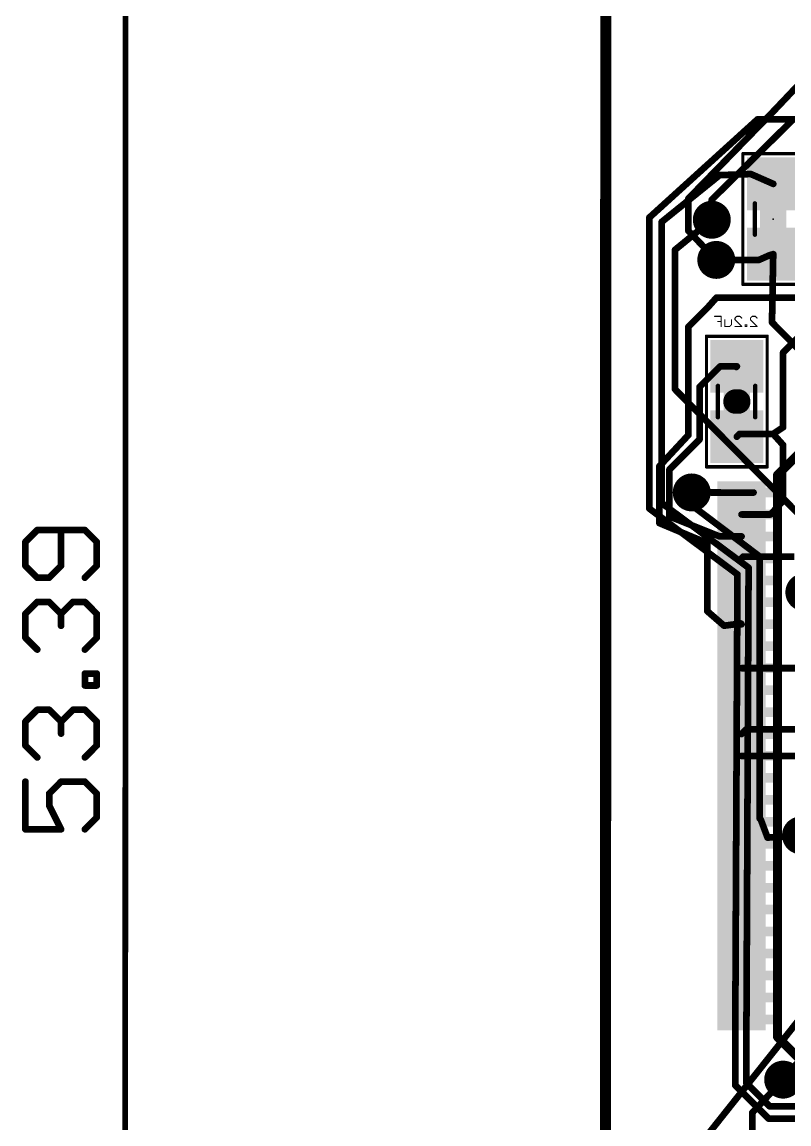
# Model space of a CAD drawing. Extents: x -10.2 to 81, y -3.9 to 69.4.
# Drawn here: x 33.94 to 51.42, y 25.18 to 50.27 of the extents above; entities that cross this region are included whole.
import ezdxf

# ---------------------------------------------------------------- set-up
doc = ezdxf.new("R2010")
doc.units = 0
for name, color, linetype in [('1', 22, 'CONTINUOUS'), ('16', 175, 'CONTINUOUS'), ('18', 82, 'CONTINUOUS'), ('20', 7, 'CONTINUOUS'), ('21', 253, 'CONTINUOUS'), ('22', 253, 'CONTINUOUS'), ('23', 7, 'CONTINUOUS'), ('24', 7, 'CONTINUOUS'), ('28', 253, 'CONTINUOUS'), ('29', 253, 'CONTINUOUS'), ('30', 253, 'CONTINUOUS'), ('31', 253, 'CONTINUOUS'), ('32', 253, 'CONTINUOUS'), ('35', 253, 'CONTINUOUS'), ('36', 253, 'CONTINUOUS'), ('39', 22, 'CONTINUOUS'), ('40', 175, 'CONTINUOUS'), ('44', 253, 'CONTINUOUS'), ('51', 253, 'CONTINUOUS'), ('52', 253, 'CONTINUOUS')]:
    doc.layers.add(name, color=color, linetype=linetype)

# ---------------------------------------------------------------- blocks, each defined once
blk = doc.blocks.new('RECT')
blk.add_solid([(-0.5, -0.5), (0.5, -0.5), (-0.5, 0.5), (0.5, 0.5)])
blk = doc.blocks.new('ROUNDV')
at = {"const_width": 0.5}
blk.add_lwpolyline([(0, -0.25, 1), (0, 0.25, 1), (0, -0.25)], format="xyb", dxfattribs=at)

msp = doc.modelspace()

# ---------------------------------------------------------------- linework, layer by layer
at = {"layer": '1', "const_width": 0.1524}
for points in [[(47.2313, 8.2931), (47.2796, 61.656)], [(48.2346, 45.8216), (50.6984, 48.0568)], [(50.6984, 48.0568), (59.5122, 48.0568)], [(48.514, 45.72), (49.8348, 46.7868)], [(49.8348, 46.7868), (50.546, 46.8122)], [(50.546, 46.8122), (51.0579, 46.5877)], [(48.2346, 39.1922), (48.2346, 45.8216)], [(48.514, 45.72), (48.514, 39.3192)], [(48.8188, 45.085), (49.657, 45.7708)], [(48.8188, 41.91), (48.8188, 45.085)], [(50.732, 44.8564), (49.7586, 44.8564)], [(50.9606, 44.958), (50.732, 44.8564)], [(50.9606, 44.958), (51.0579, 44.9877)], [(51.0286, 43.434), (51.054, 44.8569)], [(51.054, 44.8569), (51.0579, 44.9877)], [(55.3282, 39.0836), (51.0286, 43.434)], [(54.2439, 36.4341), (48.8188, 41.91)], [(49.1998, 39.2684), (49.1998, 39.5605)], [(48.2346, 39.1922), (50.2412, 37.6936)], [(48.514, 39.3192), (50.4952, 37.846)], [(50.7492, 38.1), (49.1998, 39.2684)], [(50.7492, 32.131), (50.7492, 38.1)], [(50.4952, 37.846), (50.4444, 27.0256)], [(50.2412, 37.6936), (50.1904, 27.0256)], [(50.7746, 32.1056), (50.7492, 32.131)], [(50.7746, 32.1056), (50.927, 31.6992)], [(50.927, 31.6992), (51.689, 31.75)], [(51.2826, 26.1874), (52.1335, 27.178)], [(50.1904, 26.0604), (50.1904, 27.0256)], [(50.4444, 26.1112), (50.4444, 27.0256)], [(50.9524, 25.2984), (50.1904, 26.0604)], [(50.9778, 25.5778), (50.4444, 26.1112)], [(54.7497, 25.5778), (50.9778, 25.5778)], [(50.9524, 25.2984), (54.6608, 25.2984)]]:
    msp.add_lwpolyline(points, dxfattribs=at)
at = {"layer": '1', "const_width": 0.0762}
for points in [[(50.6984, 48.0949, 1), (50.6984, 48.0187)], [(50.724, 48.0286, 1), (50.6728, 48.085)], [(49.8334, 46.8249, 1), (49.8362, 46.7487)], [(49.8587, 46.7572, 1), (49.8109, 46.8164)], [(50.5613, 46.8471, 1), (50.5307, 46.7773)], [(50.5474, 46.7741, 1), (50.5446, 46.8503)], [(51.0426, 46.5529, 1), (51.0732, 46.6226)], [(48.2727, 45.8216, 1), (48.1965, 45.8216)], [(48.209, 45.8498, 1), (48.2602, 45.7934)], [(48.5521, 45.72, 1), (48.4759, 45.72)], [(48.4901, 45.7496, 1), (48.5379, 45.6904)], [(49.6811, 45.7413, 1), (49.6329, 45.8003)], [(48.8569, 45.085, 1), (48.7807, 45.085)], [(48.7947, 45.1145, 1), (48.8429, 45.0555)], [(49.7586, 44.8945, 1), (49.7586, 44.8183)], [(50.7165, 44.8912, 1), (50.7475, 44.8216)], [(50.732, 44.8183, 1), (50.732, 44.8945)], [(50.9495, 44.9944, 1), (50.9718, 44.9216)], [(50.9761, 44.9232, 1), (50.9451, 44.9928)], [(51.0921, 44.8562, 1), (51.0159, 44.8576)], [(51.096, 44.9866, 1), (51.0198, 44.9889)], [(51.069, 44.9513, 1), (51.0467, 45.0242)], [(51.0159, 44.858, 1), (51.0921, 44.8557)], [(51.0557, 43.4608, 1), (51.0015, 43.4072)], [(50.9905, 43.4347, 1), (51.0667, 43.4333)], [(48.8459, 41.9368, 1), (48.7917, 41.8832)], [(48.7807, 41.91, 1), (48.8569, 41.91)], [(49.2379, 39.5605, 1), (49.1617, 39.5605)], [(48.2574, 39.2227, 1), (48.2118, 39.1617)], [(48.1965, 39.1922, 1), (48.2727, 39.1922)], [(48.5367, 39.3498, 1), (48.4913, 39.2886)], [(48.4759, 39.3192, 1), (48.5521, 39.3192)], [(49.2227, 39.2988, 1), (49.1769, 39.238)], [(49.1617, 39.2684, 1), (49.2379, 39.2684)], [(50.7873, 38.1, 1), (50.7111, 38.1)], [(50.7263, 38.0696, 1), (50.7721, 38.1304)], [(50.5333, 37.8458, 1), (50.4571, 37.8462)], [(50.4725, 37.8154, 1), (50.5179, 37.8766)], [(50.2793, 37.6934, 1), (50.2031, 37.6938)], [(50.2184, 37.6631, 1), (50.264, 37.7241)], [(50.7111, 32.131, 1), (50.7873, 32.131)], [(50.7761, 32.1579, 1), (50.7223, 32.1041)], [(50.8103, 32.119, 1), (50.7389, 32.0922)], [(50.7477, 32.0787, 1), (50.8015, 32.1325)], [(50.9245, 31.7372, 1), (50.9295, 31.6612)], [(50.8913, 31.6858, 1), (50.9627, 31.7126)], [(50.2285, 27.0256, 1), (50.1523, 27.0256)], [(50.1523, 27.0258, 1), (50.2285, 27.0254)], [(50.4825, 27.0256, 1), (50.4063, 27.0256)], [(50.4063, 27.0258, 1), (50.4825, 27.0254)], [(50.2173, 26.0873, 1), (50.1635, 26.0335)], [(50.4063, 26.1112, 1), (50.4825, 26.1112)], [(50.4713, 26.1381, 1), (50.4175, 26.0843)], [(51.2537, 26.2122, 1), (51.3115, 26.1626)], [(50.1523, 26.0604, 1), (50.2285, 26.0604)], [(50.9778, 25.6159, 1), (50.9778, 25.5397)], [(50.9509, 25.5509, 1), (51.0047, 25.6047)], [(50.9524, 25.3365, 1), (50.9524, 25.2603)], [(50.9255, 25.2715, 1), (50.9793, 25.3253)]]:
    msp.add_lwpolyline(points, format="xyb", dxfattribs=at)
at = {"layer": '16', "const_width": 0.1524}
for points in [[(47.244, 9.398), (47.244, 61.722)], [(51.0794, 48.26), (52.5018, 49.7586)], [(49.1236, 46.2534), (51.0794, 48.26)], [(49.657, 46.228), (51.5366, 48.0822)], [(49.1236, 45.5168), (49.1236, 46.2534)], [(49.657, 45.7708), (49.657, 46.228)], [(49.7586, 44.8564), (49.1236, 45.5168)], [(49.5611, 43.7699), (49.7643, 43.9985)], [(54.7319, 43.9985), (49.7643, 43.9985)], [(49.1236, 43.3324), (49.5611, 43.7699)], [(49.1236, 40.8686), (49.1236, 43.3324)], [(51.2826, 42.7482), (51.7906, 43.2562)], [(51.2826, 41.0464), (51.2826, 42.7482)], [(49.3776, 41.9608), (49.8478, 42.431)], [(49.8478, 42.431), (50.2282, 42.431)], [(50.2152, 42.418), (50.2282, 42.431)], [(49.3776, 40.767), (49.3776, 41.9608)], [(48.4632, 40.1574), (49.1236, 40.8686)], [(50.2912, 40.894), (50.2282, 40.831)], [(51.054, 40.894), (50.2912, 40.894)], [(51.2826, 41.0464), (51.054, 40.894)], [(51.2826, 40.64), (51.054, 40.894)], [(48.6918, 40.0812), (49.3776, 40.767)], [(51.2826, 39.37), (51.2826, 40.64)], [(48.4632, 40.1574), (48.4632, 38.862)], [(48.6918, 39.0144), (48.6918, 40.0812)], [(50.0867, 39.5584), (49.1998, 39.5605)], [(50.3347, 39.5584), (50.0867, 39.5584)], [(50.3347, 39.5584), (50.6074, 39.5584)], [(50.9964, 39.0584), (51.2826, 39.37)], [(49.5554, 38.4048), (48.4632, 38.862)], [(49.8336, 38.5584), (48.6918, 39.0144)], [(50.3347, 39.0584), (50.9964, 39.0584)], [(49.5554, 36.8554), (49.5554, 38.4048)], [(50.3347, 38.5584), (49.8336, 38.5584)], [(50.3764, 38.1), (50.3347, 38.0584)], [(51.5366, 38.1), (50.3764, 38.1)], [(49.9364, 36.5252), (49.5554, 36.8554)], [(50.3171, 36.576), (49.9364, 36.5252)], [(50.3171, 36.576), (50.3347, 36.5584)], [(50.3347, 35.5584), (51.9446, 35.5584)], [(50.4394, 34.163), (50.3347, 34.0584)], [(52.0954, 34.163), (50.4394, 34.163)], [(50.3347, 33.5584), (52.3544, 33.5584)], [(53.467, 29.845), (49.53, 24.892)], [(50.5769, 25.4309), (51.2826, 26.1874)], [(50.5769, 23.8805), (50.5769, 25.4309)]]:
    msp.add_lwpolyline(points, dxfattribs=at)
at = {"layer": '16', "const_width": 0.0762}
for points in [[(51.0518, 48.2862, 1), (51.107, 48.2338)], [(51.1067, 48.2334, 1), (51.0521, 48.2866)], [(49.1617, 46.2534, 1), (49.0855, 46.2534)], [(49.0963, 46.28, 1), (49.1509, 46.2268)], [(49.6951, 46.228, 1), (49.6189, 46.228)], [(49.6302, 46.2551, 1), (49.6838, 46.2009)], [(49.6189, 45.7708, 1), (49.6951, 45.7708)], [(49.1511, 45.5432, 1), (49.0961, 45.4904)], [(49.0855, 45.5168, 1), (49.1617, 45.5168)], [(49.7311, 44.83, 1), (49.7861, 44.8828)], [(49.7643, 44.0366, 1), (49.7643, 43.9604)], [(49.7928, 43.9732, 1), (49.7358, 44.0238)], [(49.5326, 43.7952, 1), (49.5896, 43.7446)], [(49.588, 43.7429, 1), (49.5341, 43.7968)], [(49.1617, 43.3324, 1), (49.0855, 43.3324)], [(49.0967, 43.3593, 1), (49.1505, 43.3055)], [(51.3207, 42.7482, 1), (51.2445, 42.7482)], [(51.2557, 42.7751, 1), (51.3095, 42.7213)], [(49.8478, 42.4691, 1), (49.8478, 42.3929)], [(49.8747, 42.404, 1), (49.8208, 42.4579)], [(50.1883, 42.4449, 1), (50.2421, 42.3911)], [(50.2551, 42.404, 1), (50.2012, 42.4579)], [(50.2282, 42.3929, 1), (50.2282, 42.4691)], [(49.4157, 41.9608, 1), (49.3395, 41.9608)], [(49.3507, 41.9877, 1), (49.4045, 41.9339)], [(49.1515, 40.8427, 1), (49.0957, 40.8945)], [(50.2912, 40.9321, 1), (50.2912, 40.8559)], [(50.3181, 40.8671, 1), (50.2643, 40.9209)], [(51.0823, 40.9195, 1), (51.0257, 40.8685)], [(51.0329, 40.9257, 1), (51.0751, 40.8623)], [(51.054, 40.8559, 1), (51.054, 40.9321)], [(51.2445, 41.0464, 1), (51.3207, 41.0464)], [(51.3037, 41.0147, 1), (51.2615, 41.0781)], [(49.0855, 40.8686, 1), (49.1617, 40.8686)], [(49.3395, 40.767, 1), (49.4157, 40.767)], [(49.4045, 40.7401, 1), (49.3507, 40.7939)], [(50.2012, 40.8579, 1), (50.2551, 40.804)], [(51.3207, 40.64, 1), (51.2445, 40.64)], [(51.2543, 40.6145, 1), (51.3109, 40.6655)], [(48.5013, 40.1574, 1), (48.4251, 40.1574)], [(48.4353, 40.1833, 1), (48.4911, 40.1315)], [(48.7299, 40.0812, 1), (48.6537, 40.0812)], [(48.6649, 40.1081, 1), (48.7187, 40.0543)], [(49.1999, 39.5986, 1), (49.1997, 39.5224)], [(50.0867, 39.5965, 1), (50.0867, 39.5203)], [(50.0866, 39.5203, 1), (50.0868, 39.5965)], [(50.3347, 39.5965, 1), (50.3347, 39.5203)], [(50.3347, 39.5203, 1), (50.3347, 39.5965)], [(50.6074, 39.5203, 1), (50.6074, 39.5965)], [(51.2445, 39.37, 1), (51.3207, 39.37)], [(51.3107, 39.3442, 1), (51.2545, 39.3958)], [(48.4779, 38.8971, 1), (48.4485, 38.8269)], [(48.4251, 38.862, 1), (48.5013, 38.862)], [(48.7059, 39.0498, 1), (48.6777, 38.979)], [(48.6537, 39.0144, 1), (48.7299, 39.0144)], [(50.3347, 39.0965, 1), (50.3347, 39.0203)], [(50.9683, 39.0842, 1), (51.0244, 39.0326)], [(50.9964, 39.0203, 1), (50.9964, 39.0965)], [(49.5935, 38.4048, 1), (49.5173, 38.4048)], [(49.5407, 38.3697, 1), (49.5701, 38.4399)], [(49.8336, 38.5965, 1), (49.8336, 38.5203)], [(49.8195, 38.523, 1), (49.8477, 38.5938)], [(50.3347, 38.5203, 1), (50.3347, 38.5965)], [(50.3764, 38.1381, 1), (50.3764, 38.0619)], [(50.4033, 38.0731, 1), (50.3494, 38.1269)], [(50.3078, 38.0853, 1), (50.3617, 38.0314)], [(49.5804, 36.8842, 1), (49.5304, 36.8266)], [(49.5173, 36.8554, 1), (49.5935, 36.8554)], [(50.3441, 36.6029, 1), (50.2902, 36.5491)], [(50.3222, 36.5382, 1), (50.3121, 36.6138)], [(49.9314, 36.563, 1), (49.9414, 36.4874)], [(49.9114, 36.4964, 1), (49.9614, 36.554)], [(50.3078, 36.5314, 1), (50.3617, 36.5853)], [(50.3347, 35.5965, 1), (50.3347, 35.5203)], [(50.4394, 34.2011, 1), (50.4394, 34.1249)], [(50.4663, 34.1361, 1), (50.4124, 34.1899)], [(50.3078, 34.0853, 1), (50.3617, 34.0314)], [(50.3347, 33.5965, 1), (50.3347, 33.5203)], [(51.3105, 26.1614, 1), (51.2547, 26.2134)], [(50.615, 25.4309, 1), (50.5388, 25.4309)], [(50.5491, 25.4569, 1), (50.6048, 25.405)]]:
    msp.add_lwpolyline(points, format="xyb", dxfattribs=at)
at = {"layer": '20'}
for points, const_width in [([(47.244, 61.6966), (47.2313, 8.3058)], 0.254), ([(36.3017, 61.6342), (36.2891, 8.3734)], 0.13), ([(47.498, 59.817), (47.498, 9.906)], 0.001), ([(34.2881, 38.7038), (34.0169, 38.4327)], 0.1524), ([(35.3728, 38.7038), (34.2881, 38.7038)], 0.1524), ([(34.8304, 37.8903), (34.8304, 38.7038)], 0.1524), ([(35.6439, 38.4327), (35.3728, 38.7038)], 0.1524), ([(34.0169, 38.4327), (34.0169, 37.8903)], 0.1524), ([(35.6439, 37.8903), (35.6439, 38.4327)], 0.1524), ([(34.0169, 37.8903), (34.2881, 37.6192)], 0.1524), ([(34.5593, 37.6192), (34.8304, 37.8903)], 0.1524), ([(35.3728, 37.6192), (35.6439, 37.8903)], 0.1524), ([(34.2881, 37.6192), (34.5593, 37.6192)], 0.1524), ([(34.0169, 36.7955), (34.2881, 37.0667)], 0.1524), ([(34.2881, 37.0667), (34.5593, 37.0667)], 0.1524), ([(34.5593, 37.0667), (34.8304, 36.7955)], 0.1524), ([(34.8304, 36.7955), (35.1016, 37.0667)], 0.1524), ([(35.1016, 37.0667), (35.3728, 37.0667)], 0.1524), ([(35.3728, 37.0667), (35.6439, 36.7955)], 0.1524), ([(34.0169, 36.2532), (34.0169, 36.7955)], 0.1524), ([(34.8304, 36.7955), (34.8304, 36.5244)], 0.1524), ([(35.6439, 36.7955), (35.6439, 36.2532)], 0.1524), ([(34.2881, 35.982), (34.0169, 36.2532)], 0.1524), ([(35.6439, 36.2532), (35.3728, 35.982)], 0.1524), ([(35.3728, 35.1635), (35.3728, 35.4346)], 0.1524), ([(35.3728, 35.4346), (35.6439, 35.4346)], 0.1524), ([(35.6439, 35.4346), (35.6439, 35.1635)], 0.1524), ([(35.6439, 35.1635), (35.3728, 35.1635)], 0.1524), ([(34.0169, 34.3398), (34.2881, 34.611)], 0.1524), ([(34.2881, 34.611), (34.5593, 34.611)], 0.1524), ([(34.5593, 34.611), (34.8304, 34.3398)], 0.1524), ([(34.8304, 34.3398), (35.1016, 34.611)], 0.1524), ([(35.1016, 34.611), (35.3728, 34.611)], 0.1524), ([(35.3728, 34.611), (35.6439, 34.3398)], 0.1524), ([(34.0169, 33.7975), (34.0169, 34.3398)], 0.1524), ([(34.8304, 34.3398), (34.8304, 34.0686)], 0.1524), ([(35.6439, 34.3398), (35.6439, 33.7975)], 0.1524), ([(34.2881, 33.5263), (34.0169, 33.7975)], 0.1524), ([(35.6439, 33.7975), (35.3728, 33.5263)], 0.1524), ([(34.0169, 32.9738), (34.0169, 31.8891)], 0.1524), ([(34.5593, 32.7026), (34.8304, 32.9738)], 0.1524), ([(34.8304, 32.9738), (35.3728, 32.9738)], 0.1524), ([(35.3728, 32.9738), (35.6439, 32.7026)], 0.1524), ([(34.5593, 32.4315), (34.5593, 32.7026)], 0.1524), ([(35.6439, 32.7026), (35.6439, 32.1603)], 0.1524), ([(34.8304, 31.8891), (34.5593, 32.4315)], 0.1524), ([(35.6439, 32.1603), (35.3728, 31.8891)], 0.1524), ([(34.0169, 31.8891), (34.8304, 31.8891)], 0.1524)]:
    msp.add_lwpolyline(points, dxfattribs=dict(at, const_width=const_width))
at = {"layer": '20', "const_width": 0.0762}
for points in [[(34.2881, 38.7419, 1), (34.2881, 38.6657)], [(34.3151, 38.6769, 1), (34.2612, 38.7308)], [(34.8685, 38.7038, 1), (34.7923, 38.7038)], [(35.3997, 38.7308, 1), (35.3458, 38.6769)], [(35.3728, 38.6657, 1), (35.3728, 38.7419)], [(34.055, 38.4327, 1), (33.9788, 38.4327)], [(33.99, 38.4596, 1), (34.0439, 38.4057)], [(35.682, 38.4327, 1), (35.6058, 38.4327)], [(35.617, 38.4057, 1), (35.6709, 38.4596)], [(34.0439, 37.9173, 1), (33.99, 37.8634)], [(33.9788, 37.8903, 1), (34.055, 37.8903)], [(34.7923, 37.8903, 1), (34.8685, 37.8903)], [(34.8574, 37.8634, 1), (34.8035, 37.9173)], [(35.6058, 37.8903, 1), (35.682, 37.8903)], [(35.6709, 37.8634, 1), (35.617, 37.9173)], [(34.2881, 37.6573, 1), (34.2881, 37.5811)], [(34.2612, 37.5922, 1), (34.3151, 37.6461)], [(34.5323, 37.6461, 1), (34.5862, 37.5922)], [(34.5593, 37.5811, 1), (34.5593, 37.6573)], [(35.3458, 37.6461, 1), (35.3997, 37.5922)], [(34.2881, 37.1048, 1), (34.2881, 37.0286)], [(34.3151, 37.0397, 1), (34.2612, 37.0936)], [(34.5862, 37.0936, 1), (34.5323, 37.0397)], [(34.5593, 37.0286, 1), (34.5593, 37.1048)], [(35.1016, 37.1048, 1), (35.1016, 37.0286)], [(35.1285, 37.0397, 1), (35.0747, 37.0936)], [(35.3997, 37.0936, 1), (35.3458, 37.0397)], [(35.3728, 37.0286, 1), (35.3728, 37.1048)], [(34.055, 36.7955, 1), (33.9788, 36.7955)], [(33.99, 36.8225, 1), (34.0439, 36.7686)], [(34.8685, 36.7955, 1), (34.7923, 36.7955)], [(34.8035, 36.8225, 1), (34.8574, 36.7686)], [(34.8035, 36.7686, 1), (34.8574, 36.8225)], [(35.682, 36.7955, 1), (35.6058, 36.7955)], [(35.617, 36.7686, 1), (35.6709, 36.8225)], [(34.7923, 36.5244, 1), (34.8685, 36.5244)], [(34.0439, 36.2801, 1), (33.99, 36.2262)], [(33.9788, 36.2532, 1), (34.055, 36.2532)], [(35.6058, 36.2532, 1), (35.682, 36.2532)], [(35.6709, 36.2262, 1), (35.617, 36.2801)], [(34.2612, 35.9551, 1), (34.3151, 36.009)], [(35.3458, 36.009, 1), (35.3997, 35.9551)], [(35.4109, 35.4346, 1), (35.3347, 35.4346)], [(35.3728, 35.4727, 1), (35.3728, 35.3965)], [(35.682, 35.4346, 1), (35.6058, 35.4346)], [(35.6439, 35.3965, 1), (35.6439, 35.4727)], [(35.3728, 35.2016, 1), (35.3728, 35.1254)], [(35.3347, 35.1635, 1), (35.4109, 35.1635)], [(35.6058, 35.1635, 1), (35.682, 35.1635)], [(35.6439, 35.1254, 1), (35.6439, 35.2016)], [(34.2881, 34.6491, 1), (34.2881, 34.5729)], [(34.3151, 34.584, 1), (34.2612, 34.6379)], [(34.5862, 34.6379, 1), (34.5323, 34.584)], [(34.5593, 34.5729, 1), (34.5593, 34.6491)], [(35.1016, 34.6491, 1), (35.1016, 34.5729)], [(35.1285, 34.584, 1), (35.0747, 34.6379)], [(35.3997, 34.6379, 1), (35.3458, 34.584)], [(35.3728, 34.5729, 1), (35.3728, 34.6491)], [(34.055, 34.3398, 1), (33.9788, 34.3398)], [(33.99, 34.3667, 1), (34.0439, 34.3128)], [(34.8685, 34.3398, 1), (34.7923, 34.3398)], [(34.8035, 34.3667, 1), (34.8574, 34.3128)], [(34.8035, 34.3128, 1), (34.8574, 34.3667)], [(35.682, 34.3398, 1), (35.6058, 34.3398)], [(35.617, 34.3128, 1), (35.6709, 34.3667)], [(34.7923, 34.0686, 1), (34.8685, 34.0686)], [(34.0439, 33.8244, 1), (33.99, 33.7705)], [(33.9788, 33.7975, 1), (34.055, 33.7975)], [(35.6058, 33.7975, 1), (35.682, 33.7975)], [(35.6709, 33.7705, 1), (35.617, 33.8244)], [(34.2612, 33.4994, 1), (34.3151, 33.5532)], [(35.3458, 33.5532, 1), (35.3997, 33.4994)], [(34.055, 32.9738, 1), (33.9788, 32.9738)], [(34.8304, 33.0119, 1), (34.8304, 32.9357)], [(34.8574, 32.9469, 1), (34.8035, 33.0007)], [(35.3997, 33.0007, 1), (35.3458, 32.9469)], [(35.3728, 32.9357, 1), (35.3728, 33.0119)], [(34.5323, 32.7296, 1), (34.5862, 32.6757)], [(34.5974, 32.7026, 1), (34.5212, 32.7026)], [(35.682, 32.7026, 1), (35.6058, 32.7026)], [(35.617, 32.6757, 1), (35.6709, 32.7296)], [(34.5934, 32.4485, 1), (34.5252, 32.4144)], [(34.5212, 32.4315, 1), (34.5974, 32.4315)], [(35.6058, 32.1603, 1), (35.682, 32.1603)], [(35.6709, 32.1334, 1), (35.617, 32.1872)], [(34.0169, 31.9272, 1), (34.0169, 31.851)], [(33.9788, 31.8891, 1), (34.055, 31.8891)], [(34.7964, 31.8721, 1), (34.8645, 31.9062)], [(34.8304, 31.851, 1), (34.8304, 31.9272)], [(35.3458, 31.9161, 1), (35.3997, 31.8622)]]:
    msp.add_lwpolyline(points, format="xyb", dxfattribs=at)
at = {"layer": '21', "const_width": 0.0508}
for points in [[(50.3579, 44.2877), (50.3579, 47.2877)], [(50.3579, 47.2877), (51.7579, 47.2877)], [(51.7579, 44.2877), (50.3579, 44.2877)]]:
    msp.add_lwpolyline(points, dxfattribs=at)
at = {"layer": '21', "const_width": 0.0254}
for points in [[(50.3706, 47.2877, 1), (50.3452, 47.2877)], [(50.3579, 47.3004, 1), (50.3579, 47.275)], [(50.3579, 44.3004, 1), (50.3579, 44.275)], [(50.3452, 44.2877, 1), (50.3706, 44.2877)]]:
    msp.add_lwpolyline(points, format="xyb", dxfattribs=at)
at = {"layer": '22'}
for points, const_width in [([(49.5282, 43.1437, 1), (49.5282, 43.1182)], 0.0254), ([(49.5409, 43.1309, 1), (49.5155, 43.1309)], 0.0254), ([(50.9409, 43.1309, 1), (50.9155, 43.1309)], 0.0254), ([(50.9282, 43.1182, 1), (50.9282, 43.1437)], 0.0254), ([(50.1977, 41.7706, 1), (50.1977, 41.4913)], 0.2794), ([(50.2587, 41.4913, 1), (50.2587, 41.7706)], 0.2794), ([(49.5282, 40.1437, 1), (49.5282, 40.1182)], 0.0254), ([(50.9282, 40.1182, 1), (50.9282, 40.1437)], 0.0254), ([(49.5155, 40.1309, 1), (49.5409, 40.1309)], 0.0254), ([(50.9155, 40.1309, 1), (50.9409, 40.1309)], 0.0254), ([(51.2055, 39.9584, 1), (51.1039, 39.9584)], 0.1016), ([(51.1188, 39.9943, 1), (51.1907, 39.9225)], 0.1016), ([(51.1907, 27.1943, 1), (51.1188, 27.1225)], 0.1016), ([(51.1039, 27.1584, 1), (51.2055, 27.1584)], 0.1016)]:
    msp.add_lwpolyline(points, format="xyb", dxfattribs=dict(at, const_width=const_width))
for points, const_width in [([(49.5282, 43.1309), (49.5282, 40.1309)], 0.0508), ([(50.9282, 43.1309), (49.5282, 43.1309)], 0.0508), ([(50.9282, 40.1309), (50.9282, 43.1309)], 0.0508), ([(50.1977, 41.6309), (50.2587, 41.6309)], 0.5588), ([(51.6547, 40.4584), (51.1547, 39.9584)], 0.2032), ([(49.5282, 40.1309), (50.9282, 40.1309)], 0.0508), ([(51.1547, 27.1584), (51.1547, 39.9584)], 0.2032), ([(51.6547, 26.6584), (51.1547, 27.1584)], 0.2032)]:
    msp.add_lwpolyline(points, dxfattribs=dict(at, const_width=const_width))
at = {"layer": '23'}
msp.add_point((51.0579, 45.7877), dxfattribs=at)
at = {"layer": '24'}
msp.add_point((50.2282, 41.6309), dxfattribs=at)
at = {"layer": '28', "const_width": 0.0254}
for points in [[(49.8709, 43.5704), (49.7183, 43.5704)], [(49.8709, 43.456), (49.7946, 43.456)], [(49.8709, 43.3416), (49.8709, 43.5704)], [(49.9522, 43.3416), (49.9522, 43.4941)], [(50.1047, 43.4941), (50.1047, 43.3797)], [(50.1861, 43.5322), (50.2242, 43.5704)], [(50.1861, 43.4941), (50.1861, 43.5322)], [(50.3386, 43.3416), (50.1861, 43.4941)], [(50.2242, 43.5704), (50.3005, 43.5704)], [(50.3005, 43.5704), (50.3386, 43.5322)], [(50.5369, 43.5322), (50.575, 43.5704)], [(50.5369, 43.4941), (50.5369, 43.5322)], [(50.6894, 43.3416), (50.5369, 43.4941)], [(50.575, 43.5704), (50.6513, 43.5704)], [(50.6513, 43.5704), (50.6894, 43.5322)], [(50.0666, 43.3416), (49.9522, 43.3416)], [(50.1047, 43.3797), (50.0666, 43.3416)], [(50.1861, 43.3416), (50.3386, 43.3416)], [(50.4555, 43.3797), (50.4174, 43.3797)], [(50.4174, 43.3797), (50.4174, 43.3416)], [(50.4174, 43.3416), (50.4555, 43.3416)], [(50.4555, 43.3416), (50.4555, 43.3797)], [(50.5369, 43.3416), (50.6894, 43.3416)]]:
    msp.add_lwpolyline(points, dxfattribs=at)
at = {"layer": '28', "const_width": 0.0127}
for points in [[(49.7183, 43.5767, 1), (49.7183, 43.564)], [(49.7946, 43.4623, 1), (49.7946, 43.4496)], [(49.8772, 43.5704, 1), (49.8645, 43.5704)], [(49.8709, 43.564, 1), (49.8709, 43.5767)], [(49.8709, 43.4496, 1), (49.8709, 43.4623)], [(49.9586, 43.4941, 1), (49.9459, 43.4941)], [(50.1111, 43.4941, 1), (50.0984, 43.4941)], [(50.1924, 43.5322, 1), (50.1797, 43.5322)], [(50.1797, 43.4941, 1), (50.1924, 43.4941)], [(50.1816, 43.5367, 1), (50.1906, 43.5277)], [(50.1906, 43.4986, 1), (50.1816, 43.4896)], [(50.2242, 43.5767, 1), (50.2242, 43.564)], [(50.2287, 43.5659, 1), (50.2197, 43.5748)], [(50.305, 43.5748, 1), (50.296, 43.5659)], [(50.3005, 43.564, 1), (50.3005, 43.5767)], [(50.3341, 43.5277, 1), (50.3431, 43.5367)], [(50.5432, 43.5322, 1), (50.5305, 43.5322)], [(50.5324, 43.5367, 1), (50.5414, 43.5277)], [(50.5414, 43.4986, 1), (50.5324, 43.4896)], [(50.5305, 43.4941, 1), (50.5432, 43.4941)], [(50.575, 43.5767, 1), (50.575, 43.564)], [(50.5795, 43.5659, 1), (50.5705, 43.5748)], [(50.6558, 43.5748, 1), (50.6468, 43.5659)], [(50.6513, 43.564, 1), (50.6513, 43.5767)], [(50.6849, 43.5277, 1), (50.6939, 43.5367)], [(49.8645, 43.3416, 1), (49.8772, 43.3416)], [(49.9522, 43.3479, 1), (49.9522, 43.3352)], [(49.9459, 43.3416, 1), (49.9586, 43.3416)], [(50.0621, 43.346, 1), (50.0711, 43.3371)], [(50.0666, 43.3352, 1), (50.0666, 43.3479)], [(50.0984, 43.3797, 1), (50.1111, 43.3797)], [(50.1092, 43.3752, 1), (50.1002, 43.3842)], [(50.1861, 43.3479, 1), (50.1861, 43.3352)], [(50.3341, 43.3371, 1), (50.3431, 43.346)], [(50.3386, 43.3352, 1), (50.3386, 43.3479)], [(50.4174, 43.386, 1), (50.4174, 43.3733)], [(50.4174, 43.3479, 1), (50.4174, 43.3352)], [(50.4238, 43.3797, 1), (50.4111, 43.3797)], [(50.4111, 43.3416, 1), (50.4238, 43.3416)], [(50.4619, 43.3797, 1), (50.4492, 43.3797)], [(50.4492, 43.3416, 1), (50.4619, 43.3416)], [(50.4555, 43.3733, 1), (50.4555, 43.386)], [(50.4555, 43.3352, 1), (50.4555, 43.3479)], [(50.5369, 43.3479, 1), (50.5369, 43.3352)], [(50.6849, 43.3371, 1), (50.6939, 43.346)], [(50.6894, 43.3352, 1), (50.6894, 43.3479)]]:
    msp.add_lwpolyline(points, format="xyb", dxfattribs=at)
at = {"layer": '39', "const_width": 0.0508}
for points in [[(50.3749, 44.3147), (50.3749, 47.2607)], [(50.3749, 47.2607), (51.7409, 47.2607)], [(51.7409, 44.3147), (50.3749, 44.3147)]]:
    msp.add_lwpolyline(points, dxfattribs=at)
at = {"layer": '39', "const_width": 0.0254}
for points in [[(50.3876, 47.2607, 1), (50.3622, 47.2607)], [(50.3749, 47.2734, 1), (50.3749, 47.248)], [(50.3749, 44.3274, 1), (50.3749, 44.302)], [(50.3622, 44.3147, 1), (50.3876, 44.3147)]]:
    msp.add_lwpolyline(points, format="xyb", dxfattribs=at)
at = {"layer": '40', "const_width": 0.0508}
for points in [[(49.5452, 43.104), (49.5452, 40.1579)], [(50.9112, 43.104), (49.5452, 43.104)], [(50.9112, 40.1579), (50.9112, 43.104)], [(49.5452, 40.1579), (50.9112, 40.1579)]]:
    msp.add_lwpolyline(points, dxfattribs=at)
at = {"layer": '40', "const_width": 0.0254}
for points in [[(49.5579, 43.104, 1), (49.5325, 43.104)], [(49.5452, 43.1167, 1), (49.5452, 43.0913)], [(50.9239, 43.104, 1), (50.8985, 43.104)], [(50.9112, 43.0913, 1), (50.9112, 43.1167)], [(49.5452, 40.1707, 1), (49.5452, 40.1452)], [(49.5325, 40.1579, 1), (49.5579, 40.1579)], [(50.8985, 40.1579, 1), (50.9239, 40.1579)], [(50.9112, 40.1452, 1), (50.9112, 40.1707)]]:
    msp.add_lwpolyline(points, format="xyb", dxfattribs=at)
at = {"layer": '44'}
for centre in [(49.657, 45.7708), (49.7586, 44.8564), (49.1998, 39.5605), (51.2826, 26.1874)]:
    msp.add_circle(centre, 0.127, dxfattribs=at)
at = {"layer": '51', "const_width": 0.1016}
msp.add_lwpolyline([(50.6389, 46.1437), (50.6389, 45.4317)], dxfattribs=at)
at = {"layer": '51', "const_width": 0.0508}
for points in [[(50.6643, 46.1437, 1), (50.6135, 46.1437)], [(50.6135, 45.4317, 1), (50.6643, 45.4317)]]:
    msp.add_lwpolyline(points, format="xyb", dxfattribs=at)
at = {"layer": '52', "const_width": 0.1016}
for points in [[(49.7962, 41.987), (49.7962, 41.275)], [(50.6472, 41.987), (50.6472, 41.275)]]:
    msp.add_lwpolyline(points, dxfattribs=at)
at = {"layer": '52', "const_width": 0.0508}
for points in [[(49.8216, 41.987, 1), (49.7708, 41.987)], [(50.6726, 41.987, 1), (50.6218, 41.987)], [(49.7708, 41.275, 1), (49.8216, 41.275)], [(50.6218, 41.275, 1), (50.6726, 41.275)]]:
    msp.add_lwpolyline(points, format="xyb", dxfattribs=at)

# ---------------------------------------------------------------- block references
at = {"layer": '1', "rotation": 270}
for p in [(51.0579, 46.5877), (51.0579, 44.9877)]:
    msp.add_blockref('RECT', p, dxfattribs=at)
at = {"layer": '16', "rotation": 270}
for p in [(50.2282, 42.431), (50.2282, 40.831)]:
    msp.add_blockref('RECT', p, dxfattribs=at)
at = {"layer": '16', "xscale": 0.9, "yscale": 0.3, "rotation": 180}
for p in [(50.3347, 39.5584), (50.3347, 39.0584), (50.3347, 38.5584), (50.3347, 38.0584), (50.3347, 37.5584), (50.3347, 37.0584), (50.3347, 36.5584), (50.3347, 36.0584), (50.3347, 35.5584), (50.3347, 35.0584), (50.3347, 34.5584), (50.3347, 34.0584), (50.3347, 33.5584), (50.3347, 33.0584), (50.3347, 32.5584), (50.3347, 32.0584), (50.3347, 31.5584), (50.3347, 31.0584), (50.3347, 30.5584), (50.3347, 30.0584), (50.3347, 29.5584), (50.3347, 29.0584), (50.3347, 28.5584), (50.3347, 28.0584), (50.3347, 27.5584)]:
    msp.add_blockref('RECT', p, dxfattribs=at)
at = {"layer": '18', "xscale": 0.6604, "yscale": 0.6604}
for p in [(49.657, 45.7708), (49.657, 45.7708), (49.7586, 44.8564), (49.7586, 44.8564), (49.1998, 39.5605), (49.1998, 39.5605), (51.689, 31.75), (51.689, 31.75), (51.2826, 26.1874), (51.2826, 26.1874)]:
    msp.add_blockref('ROUNDV', p, dxfattribs=at)
at = {"layer": '29', "xscale": 1.2032, "yscale": 1.2032, "rotation": 270}
for p in [(51.0579, 46.5877), (51.0579, 44.9877)]:
    msp.add_blockref('RECT', p, dxfattribs=at)
at = {"layer": '29', "xscale": 0.8636, "yscale": 0.8636}
for p in [(49.657, 45.7708), (49.7586, 44.8564), (49.1998, 39.5605), (51.7652, 37.2872), (51.689, 31.75), (51.2826, 26.1874)]:
    msp.add_blockref('ROUNDV', p, dxfattribs=at)
at = {"layer": '30', "xscale": 0.8636, "yscale": 0.8636}
for p in [(49.657, 45.7708), (49.7586, 44.8564), (49.1998, 39.5605), (51.7652, 37.2872), (51.689, 31.75), (51.2826, 26.1874)]:
    msp.add_blockref('ROUNDV', p, dxfattribs=at)
at = {"layer": '30'}
for p, xscale, yscale, rotation in [((50.2282, 42.431), 1.2032, 1.2032, 270), ((50.2282, 40.831), 1.2032, 1.2032, 270), ((50.3347, 39.5584), 1.1032, 0.5032, 180), ((50.3347, 39.0584), 1.1032, 0.5032, 180), ((50.3347, 38.5584), 1.1032, 0.5032, 180), ((50.3347, 38.0584), 1.1032, 0.5032, 180), ((50.3347, 37.5584), 1.1032, 0.5032, 180), ((50.3347, 37.0584), 1.1032, 0.5032, 180), ((50.3347, 36.5584), 1.1032, 0.5032, 180), ((50.3347, 36.0584), 1.1032, 0.5032, 180), ((50.3347, 35.5584), 1.1032, 0.5032, 180), ((50.3347, 35.0584), 1.1032, 0.5032, 180), ((50.3347, 34.5584), 1.1032, 0.5032, 180), ((50.3347, 34.0584), 1.1032, 0.5032, 180), ((50.3347, 33.5584), 1.1032, 0.5032, 180), ((50.3347, 33.0584), 1.1032, 0.5032, 180), ((50.3347, 32.5584), 1.1032, 0.5032, 180), ((50.3347, 32.0584), 1.1032, 0.5032, 180), ((50.3347, 31.5584), 1.1032, 0.5032, 180), ((50.3347, 31.0584), 1.1032, 0.5032, 180), ((50.3347, 30.5584), 1.1032, 0.5032, 180), ((50.3347, 30.0584), 1.1032, 0.5032, 180), ((50.3347, 29.5584), 1.1032, 0.5032, 180), ((50.3347, 29.0584), 1.1032, 0.5032, 180), ((50.3347, 28.5584), 1.1032, 0.5032, 180), ((50.3347, 28.0584), 1.1032, 0.5032, 180), ((50.3347, 27.5584), 1.1032, 0.5032, 180)]:
    msp.add_blockref('RECT', p, dxfattribs=dict(at, xscale=xscale, yscale=yscale, rotation=rotation))
at = {"layer": '31', "rotation": 270}
for p in [(51.0579, 46.5877), (51.0579, 44.9877)]:
    msp.add_blockref('RECT', p, dxfattribs=at)
at = {"layer": '32', "rotation": 270}
for p in [(50.2282, 42.431), (50.2282, 40.831)]:
    msp.add_blockref('RECT', p, dxfattribs=at)
at = {"layer": '32', "xscale": 0.9, "yscale": 0.3, "rotation": 180}
for p in [(50.3347, 39.5584), (50.3347, 39.0584), (50.3347, 38.5584), (50.3347, 38.0584), (50.3347, 37.5584), (50.3347, 37.0584), (50.3347, 36.5584), (50.3347, 36.0584), (50.3347, 35.5584), (50.3347, 35.0584), (50.3347, 34.5584), (50.3347, 34.0584), (50.3347, 33.5584), (50.3347, 33.0584), (50.3347, 32.5584), (50.3347, 32.0584), (50.3347, 31.5584), (50.3347, 31.0584), (50.3347, 30.5584), (50.3347, 30.0584), (50.3347, 29.5584), (50.3347, 29.0584), (50.3347, 28.5584), (50.3347, 28.0584), (50.3347, 27.5584)]:
    msp.add_blockref('RECT', p, dxfattribs=at)
at = {"layer": '35', "xscale": 0.3998, "yscale": 0.6, "rotation": 270}
msp.add_blockref('RECT', (51.0579, 45.7877), dxfattribs=at)
at = {"layer": '36', "xscale": 0.3998, "yscale": 0.6, "rotation": 270}
msp.add_blockref('RECT', (50.2282, 41.6309), dxfattribs=at)
at = {"layer": '51', "xscale": 0.5001, "yscale": 0.95, "rotation": 270}
for p in [(51.063, 46.3759), (51.063, 45.2075)]:
    msp.add_blockref('RECT', p, dxfattribs=at)
at = {"layer": '52'}
for p, xscale, yscale, rotation in [((50.2231, 42.2191), 0.5001, 0.95, 270), ((50.2231, 41.0507), 0.5001, 0.95, 270), ((50.5747, 39.5584), 1.1, 0.22, 180), ((50.5747, 39.0584), 1.1, 0.22, 180), ((50.5747, 38.5584), 1.1, 0.22, 180), ((50.5747, 38.0584), 1.1, 0.22, 180), ((50.5747, 37.5584), 1.1, 0.22, 180), ((50.5747, 37.0584), 1.1, 0.22, 180), ((50.5747, 36.5584), 1.1, 0.22, 180), ((50.5747, 36.0584), 1.1, 0.22, 180), ((50.5747, 35.5584), 1.1, 0.22, 180), ((50.5747, 35.0584), 1.1, 0.22, 180), ((50.5747, 34.5584), 1.1, 0.22, 180), ((50.5747, 34.0584), 1.1, 0.22, 180), ((50.5747, 33.5584), 1.1, 0.22, 180), ((50.5747, 33.0584), 1.1, 0.22, 180), ((50.5747, 32.5584), 1.1, 0.22, 180), ((50.5747, 32.0584), 1.1, 0.22, 180), ((50.5747, 31.5584), 1.1, 0.22, 180), ((50.5747, 31.0584), 1.1, 0.22, 180), ((50.5747, 30.5584), 1.1, 0.22, 180), ((50.5747, 30.0584), 1.1, 0.22, 180), ((50.5747, 29.5584), 1.1, 0.22, 180), ((50.5747, 29.0584), 1.1, 0.22, 180), ((50.5747, 28.5584), 1.1, 0.22, 180), ((50.5747, 28.0584), 1.1, 0.22, 180), ((50.5747, 27.5584), 1.1, 0.22, 180)]:
    msp.add_blockref('RECT', p, dxfattribs=dict(at, xscale=xscale, yscale=yscale, rotation=rotation))

doc.saveas('drawing.dxf')
